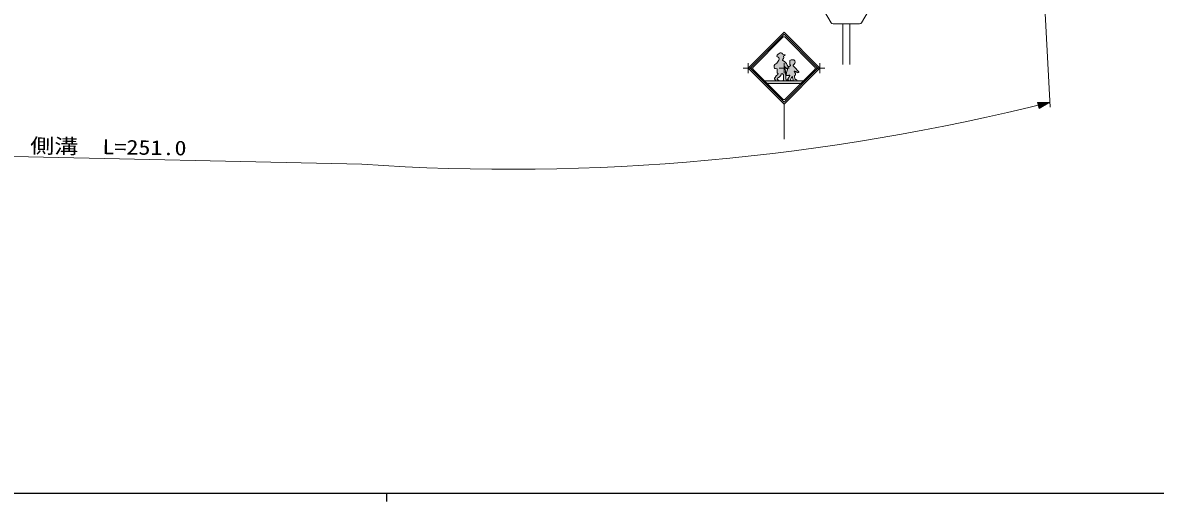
# Model space of a CAD drawing. Units: millimetres, scale not verified. Extents: x 80082 to 720082, y -79451 to 280549.
# Drawn here: x 262768 to 403793, y 104549 to 164174 of the extents above; entities that cross this region are included whole.
import ezdxf
from ezdxf.enums import TextEntityAlignment as Align

# ---------------------------------------------------------------- set-up
doc = ezdxf.new("R2010")
doc.units = ezdxf.units.MM
doc.header["$LTSCALE"] = 1000
for name, color, linetype, lineweight in [('M-TTL-BAND', 7, 'Continuous', 25), ('S-BGD', 7, 'Continuous', 13), ('S-BGD-HTXT', 6, 'Continuous', 13)]:
    doc.layers.add(name, color=color, linetype=linetype, lineweight=lineweight)
doc.styles.add('ＭＳ ゴシック', font='')
doc.styles.get('ＭＳ ゴシック').set_extended_font_data('MS Gothic')

# ---------------------------------------------------------------- blocks, each defined once
blk = doc.blocks.new('plus')
at = {"color": 0, "linetype": 'Continuous', "lineweight": -2}
for p, q in [((-1.25, 0), (1.25, 0)), ((0, -1.25), (0, 1.25))]:
    blk.add_line(p, q, dxfattribs=at)

msp = doc.modelspace()

# ---------------------------------------------------------------- hatches: boundary and pattern name
at = {"layer": 'S-BGD'}
for points in [[(356550, 156927), (356363, 157169), (356367, 157249), (356445, 157352), (356600, 157536), (356789, 157732), (356811, 157788), (356789, 157855), (356717, 157927), (356694, 158424), (356499, 158452), (356398, 158452), (356359, 158491), (356337, 158591), (356336, 158820), (356403, 158949), (356526, 159027), (356654, 159144), (356833, 159379), (356911, 159513), (356961, 159563), (356961, 159714), (356928, 159797), (356838, 159881), (356749, 159909), (356682, 159953), (356665, 160026), (356710, 160110), (356832, 160264), (356955, 160342), (357084, 160398), (357212, 160398), (357307, 160387), (357368, 160309), (357379, 160236), (357441, 160186), (357692, 160175), (357692, 160141), (357614, 160080), (357502, 160002), (357525, 159806), (357514, 159728), (357458, 159678), (357408, 159639), (357397, 159561), (357358, 159538), (357363, 159494), (357425, 159477), (357631, 159326), (357765, 159198), (357866, 159066), (357972, 158865), (358056, 158742), (358139, 158642), (358195, 158698), (358273, 158759), (358323, 158793), (358385, 158826), (358379, 158910), (358296, 158904), (358273, 158938), (358273, 159295), (358306, 159462), (358437, 159535), (358649, 159552), (358777, 159530), (358889, 159418), (358950, 159267), (358928, 159122), (358839, 158988), (358761, 158938), (358699, 158916), (358699, 158798), (358884, 158637), (358945, 158558), (359301, 158181), (359396, 158058), (359390, 157969), (359301, 157935), (359217, 157946), (359016, 158091), (358921, 158147), (358860, 158141), (358838, 158097), (358866, 158052), (359011, 157840), (359011, 157734), (358983, 157667), (358949, 157628), (358877, 157606), (358877, 157438), (358905, 157232), (358939, 157115), (358983, 157075), (359067, 157076), (359151, 157031), (359173, 156970), (359162, 156928), (358665, 156928), (358671, 156980), (358715, 156997), (358721, 157053), (358665, 157159), (358620, 157349), (358609, 157444), (358587, 157483), (358570, 157483), (358542, 157393), (358475, 157332), (358442, 157265), (358403, 157164), (358380, 157092), (358386, 157047), (358408, 156997), (358464, 156958), (358464, 156924), (358235, 156928), (358135, 157014), (358057, 157081), (358045, 157164), (358140, 157315), (358257, 157477), (358296, 157555), (358296, 157622), (358202, 157616), (358168, 157589), (357928, 157583), (357844, 157683), (357855, 157951), (357928, 158074), (357972, 158225), (357995, 158325), (357989, 158381), (357816, 158515), (357676, 158665), (357637, 158710), (357598, 158710), (357581, 158587), (357648, 158481), (357721, 158353), (357766, 158191), (357755, 157996), (357783, 157348), (357789, 157114), (357822, 157069), (357895, 157058), (358001, 157014), (357995, 156927), (357448, 156927), (357448, 156985), (357493, 157024), (357476, 157672), (357426, 157761), (357353, 157834), (357258, 157817), (357208, 157772), (357169, 157694), (357163, 157605), (357074, 157493), (356957, 157387), (356879, 157337), (356762, 157242), (356712, 157186), (356723, 157124), (356846, 157024), (356890, 156996), (356935, 156963), (356935, 156927)], [(355125, 156926), (360009, 156929), (359680, 156598), (355455, 156596)]]:
    msp.add_hatch(color=256, dxfattribs=at).paths.add_polyline_path(points)

# ---------------------------------------------------------------- linework, layer by layer
at = {"layer": 'M-TTL-BAND'}
for p, q in [((80082, 105549), (619082, 105549)), ((308082, 105549), (308082, 104549))]:
    msp.add_line(p, q, dxfattribs=at)
at = {"layer": 'S-BGD'}
for p, q in [((361761, 167022), (363420, 164152)), ((368879, 167022), (367219, 164152)), ((363663, 164013), (366977, 164013)), ((364900, 158957), (364900, 164013)), ((365740, 164013), (365740, 158957)), ((357564, 162984), (353111, 158493)), ((353363, 158493), (357564, 162729)), ((357369, 162337), (353751, 158688)), ((357564, 162984), (362015, 158493)), ((357564, 162729), (361763, 158493)), ((361376, 158688), (357760, 162337)), ((356654, 159144), (356833, 159379)), ((356665, 160026), (356710, 160110)), ((356682, 159953), (356665, 160026)), ((356749, 159909), (356682, 159953)), ((356710, 160110), (356832, 160264)), ((356838, 159881), (356749, 159909)), ((356832, 160264), (356955, 160342)), ((356833, 159379), (356911, 159513)), ((356928, 159797), (356838, 159881)), ((356911, 159513), (356961, 159563)), ((356961, 159714), (356928, 159797)), ((356955, 160342), (357084, 160398)), ((356961, 159563), (356961, 159714)), ((357084, 160398), (357212, 160398)), ((357212, 160398), (357307, 160387)), ((357307, 160387), (357368, 160309)), ((357397, 159561), (357358, 159538)), ((357358, 159538), (357363, 159494)), ((357363, 159494), (357425, 159477)), ((357368, 160309), (357380, 160236)), ((357380, 160236), (357441, 160186)), ((357408, 159639), (357397, 159561)), ((357458, 159678), (357408, 159639)), ((357425, 159477), (357631, 159326)), ((357441, 160186), (357692, 160175)), ((357514, 159728), (357458, 159678)), ((357614, 160080), (357502, 160002)), ((357502, 160002), (357525, 159806)), ((357525, 159806), (357514, 159728)), ((357692, 160141), (357614, 160080)), ((357692, 160175), (357692, 160141)), ((358273, 159295), (358306, 159462)), ((358306, 159462), (358437, 159535)), ((358437, 159535), (358649, 159552)), ((358649, 159552), (358777, 159530)), ((358777, 159530), (358889, 159418)), ((358889, 159418), (358950, 159267)), ((357569, 154032), (353111, 158493)), ((357569, 154286), (353363, 158493)), ((353751, 158300), (357374, 154676)), ((356337, 158820), (356403, 158949)), ((356337, 158591), (356337, 158820)), ((356359, 158491), (356337, 158591)), ((356398, 158452), (356359, 158491)), ((356499, 158452), (356398, 158452)), ((356403, 158949), (356526, 159027)), ((356694, 158424), (356499, 158452)), ((356526, 159027), (356654, 159144)), ((356717, 157927), (356694, 158424)), ((362015, 158493), (357569, 154032)), ((361763, 158493), (357569, 154286)), ((357598, 158710), (357582, 158587)), ((357582, 158587), (357649, 158481)), ((357637, 158710), (357598, 158710)), ((357631, 159326), (357765, 159198)), ((357676, 158666), (357637, 158710)), ((357649, 158481), (357721, 158353)), ((357816, 158515), (357676, 158666)), ((357721, 158353), (357766, 158191)), ((357766, 158191), (357755, 157996)), ((357755, 157996), (357783, 157348)), ((357764, 154676), (361375, 158300)), ((357765, 159198), (357866, 159066)), ((357989, 158381), (357816, 158515)), ((357844, 157683), (357855, 157951)), ((357855, 157951), (357928, 158074)), ((357866, 159066), (357972, 158865)), ((357928, 158074), (357972, 158225)), ((357972, 158865), (358056, 158742)), ((357972, 158225), (357995, 158325)), ((357995, 158325), (357989, 158381)), ((358056, 158742), (358139, 158642)), ((358139, 158642), (358195, 158698)), ((358195, 158698), (358273, 158759)), ((358273, 158938), (358273, 159295)), ((358296, 158904), (358273, 158938)), ((358273, 158759), (358324, 158793)), ((358379, 158910), (358296, 158904)), ((358324, 158793), (358385, 158826)), ((358385, 158826), (358379, 158910)), ((358761, 158938), (358699, 158916)), ((358699, 158916), (358699, 158798)), ((358699, 158798), (358884, 158637)), ((358839, 158988), (358761, 158938)), ((358860, 158142), (358838, 158097)), ((358838, 158097), (358866, 158052)), ((358928, 159122), (358839, 158988)), ((358921, 158147), (358860, 158142)), ((358866, 158052), (359011, 157840)), ((358884, 158637), (358945, 158558)), ((359016, 158091), (358921, 158147)), ((358950, 159267), (358928, 159122)), ((358945, 158558), (359301, 158181)), ((359217, 157946), (359016, 158091)), ((359301, 158181), (359396, 158058)), ((359390, 157969), (359301, 157935)), ((359396, 158058), (359390, 157969)), ((355125, 156926), (360009, 156929)), ((355455, 156596), (359680, 156598)), ((356363, 157169), (356367, 157249)), ((356550, 156927), (356363, 157169)), ((356367, 157249), (356445, 157352)), ((356445, 157352), (356600, 157536)), ((356600, 157536), (356789, 157732)), ((356762, 157242), (356712, 157186)), ((356712, 157186), (356723, 157124)), ((356789, 157855), (356717, 157927)), ((356723, 157124), (356846, 157024)), ((356879, 157337), (356762, 157242)), ((356812, 157788), (356789, 157855)), ((356789, 157732), (356812, 157788)), ((356846, 157024), (356890, 156996)), ((356957, 157387), (356879, 157337)), ((356890, 156996), (356935, 156963)), ((356935, 156963), (356935, 156927)), ((357074, 157493), (356957, 157387)), ((357163, 157605), (357074, 157493)), ((357169, 157694), (357163, 157605)), ((357208, 157772), (357169, 157694)), ((357258, 157817), (357208, 157772)), ((357353, 157834), (357258, 157817)), ((357426, 157761), (357353, 157834)), ((357476, 157672), (357426, 157761)), ((357448, 156985), (357493, 157024)), ((357448, 156927), (357448, 156985)), ((357493, 157024), (357476, 157672)), ((357783, 157348), (357789, 157114)), ((357789, 157114), (357822, 157069)), ((357822, 157069), (357895, 157058)), ((357928, 157583), (357844, 157683)), ((357895, 157058), (357967, 157041)), ((358168, 157589), (357928, 157583)), ((357967, 157041), (358001, 157014)), ((358001, 157014), (357995, 156927)), ((358046, 157164), (358140, 157315)), ((358057, 157081), (358046, 157164)), ((358135, 157014), (358057, 157081)), ((358235, 156928), (358135, 157014)), ((358140, 157315), (358257, 157477)), ((358202, 157616), (358168, 157589)), ((358296, 157622), (358202, 157616)), ((358257, 157477), (358297, 157555)), ((358297, 157555), (358296, 157622)), ((358403, 157164), (358381, 157092)), ((358381, 157092), (358386, 157047)), ((358386, 157047), (358408, 156997)), ((358442, 157265), (358403, 157164)), ((358408, 156997), (358464, 156958)), ((358475, 157332), (358442, 157265)), ((358464, 156958), (358464, 156924)), ((358542, 157393), (358475, 157332)), ((358570, 157483), (358542, 157393)), ((358587, 157483), (358570, 157483)), ((358609, 157444), (358587, 157483)), ((358620, 157349), (358609, 157444)), ((358665, 157159), (358620, 157349)), ((358721, 157053), (358665, 157159)), ((358665, 156928), (358671, 156980)), ((358671, 156980), (358715, 156997)), ((358715, 156997), (358721, 157053)), ((358950, 157628), (358877, 157606)), ((358877, 157606), (358877, 157438)), ((358877, 157438), (358905, 157232)), ((358905, 157232), (358939, 157115)), ((358939, 157115), (358983, 157075)), ((358983, 157667), (358950, 157628)), ((359011, 157734), (358983, 157667)), ((358983, 157075), (359067, 157076)), ((359011, 157840), (359011, 157734)), ((359067, 157076), (359151, 157031)), ((359151, 157031), (359173, 156970)), ((359173, 156970), (359162, 156928)), ((359301, 157935), (359217, 157946)), ((357569, 154032), (357569, 149671))]:
    msp.add_line(p, q, dxfattribs=at)
for centre, radius, start, end in [((363662, 164293), 280, 210.0369, 270), ((366977, 164293), 280, 270, 329.96333), ((357564, 162143), 275, 44.7438, 135.23859), ((353946, 158495), 275, 135.23859, 224.98511), ((361180, 158494), 275, 315.09637, 44.7438), ((357569, 154870), 275, 224.98511, 315.09637)]:
    msp.add_arc(centre, radius, start, end, dxfattribs=at)
at = {"layer": 'S-BGD-HTXT'}
for p, q in [((390053, 166104), (390682, 153649)), ((124442, 150647), (304989, 146528))]:
    msp.add_line(p, q, dxfattribs=at)
for points in [[(390651, 154265), (389106, 154207), (389315, 153487)], [(390355, 154179), (389373, 153621), (389227, 154125)], [(390211, 154138), (389412, 153691), (389297, 154087)], [(390064, 154095), (389450, 153761), (389366, 154049)], [(389920, 154053), (389488, 153830), (389436, 154010)]]:
    msp.add_lwpolyline(points, close=True, dxfattribs=at)
for points in [[(390503, 154222), (389335, 153552), (389157, 154164), (390500, 154221)], [(389516, 153936), (389772, 154010), (389527, 153900), (389506, 153972), (389772, 154010)]]:
    msp.add_lwpolyline(points, dxfattribs=at)
msp.add_arc((323356, 421245), 275330, 266.1749, 284.14719, dxfattribs=at)

# ---------------------------------------------------------------- block references
at = {"layer": 'S-BGD', "color": 1, "xscale": 500, "yscale": 500}
for p in [(353111, 158493), (362015, 158493)]:
    msp.add_blockref('plus', p, dxfattribs=at)
at = {"layer": 'S-BGD', "color": 6, "xscale": 500, "yscale": 500}
msp.add_blockref('plus', (357567, 158491), dxfattribs=at)

# ---------------------------------------------------------------- texts
at = {"layer": 'S-BGD-HTXT', "style": 'ＭＳ ゴシック', "width": 1.2}
msp.add_text('側溝\u3000L=251.0', height=1833, rotation=359.1, dxfattribs=at).set_placement((263677, 147391), align=Align.BOTTOM_LEFT)

doc.saveas('drawing.dxf')
